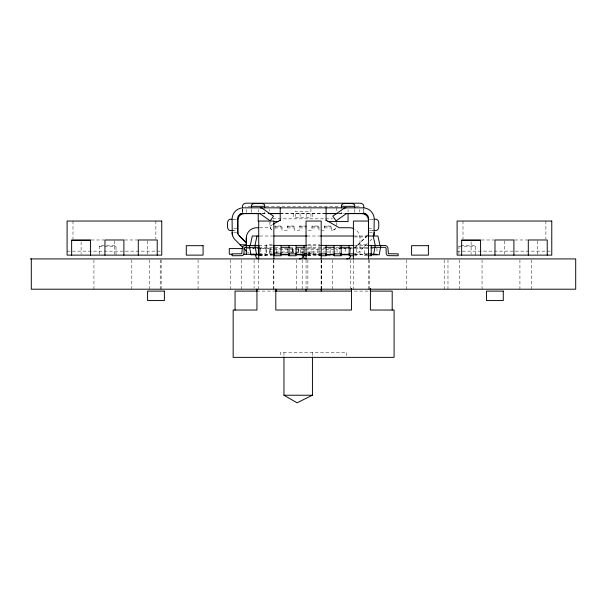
<?xml version="1.0" encoding="UTF-8"?>
<svg xmlns="http://www.w3.org/2000/svg" width="606" height="606" viewBox="0 0 606 606"><rect width="100%" height="100%" fill="white"/><g stroke="black" fill="none" stroke-linecap="round" stroke-linejoin="round"><path stroke-width="0.45" stroke-dasharray="3.03 2.27" d="M242.498 211.903L242.498 209.464M269.981 222.622L270.011 222.129A3.787 3.787 0 0 0 269.981 222.622C269.768 225.235 269.519 229.227 272.783 230.075A3.787 3.787 0 0 1 269.981 226.409M302.636 253.884L302.955 253.285M367.342 235.545L354.98 247.786M367.395 243.544L359.722 251.217A10.423 10.423 0 0 1 354.381 254.073M369.887 241.052L371.16 239.779A10.423 10.423 0 0 0 372.811 237.62M272.488 224.621L267.079 227.742L258.595 227.742M332.52 230.204L334.414 229.697L336.178 227.394A3.787 3.787 0 0 1 332.52 230.204L331.285 230.204L331.285 226.03L324.271 226.03L324.271 230.204L318.968 230.204L318.968 226.03L311.954 226.03L311.954 230.204L306.651 230.204M273.768 218.834L273.276 218.864A3.787 3.787 0 0 1 273.768 218.834L332.52 218.834M250.99 206.744L246.286 206.744A3.787 2.962 0 0 0 245.309 206.843M266.026 206.744L340.261 206.744M356.237 206.744L359.994 206.744M261.89 213.524L267.132 213.524M280.214 213.524L325.134 213.524M339.148 213.524L345.125 213.524M262.383 213.623L267.39 213.623M280.214 213.623L325.134 213.623M338.246 213.623L343.897 213.623M295.372 217.319L310.916 217.319M233.696 219.213L236.401 219.213M369.334 219.213L372.584 219.213M306.651 226.03L299.637 226.03L299.637 230.204L294.327 230.204L294.327 226.03L287.32 226.03L287.32 230.204L282.01 230.204L282.01 226.03L275.003 226.03L275.003 230.204M275.003 226.409L282.01 226.409M287.32 226.409L294.327 226.409M299.637 226.409L306.651 226.409M311.954 226.409L318.968 226.409M324.271 226.409L331.285 226.409M275.003 227.932L282.01 227.932M287.32 227.932L294.327 227.932M299.637 227.932L306.651 227.932M311.954 227.932L318.968 227.932M324.271 227.932L331.285 227.932M233.696 228.689L237.757 228.689M368.524 228.689L373.394 228.689M232.257 230.583L236.401 230.583M369.334 230.583L373.394 230.583M233.696 232.409L237.757 232.409M369.334 232.409L372.584 232.409M259.838 236.014L273.064 236.014M307.075 236.014L320.104 236.014M354.305 236.014L367.531 236.014M354.404 236.954L367.236 236.954M91.226 239.984L104.081 239.984M124.624 239.984L138.751 239.984M481.331 239.984L494.269 239.984M514.638 239.984L528.765 239.984M272.276 244.794L266.663 244.794L266.663 254.27M307.818 244.794L319.983 244.794M358.101 244.794L366.145 244.794M258.959 245.407L272.821 245.407M307.575 245.407L320.854 245.407M354.442 245.407L367.736 245.407M99.202 246.725L115.996 246.725M458.924 246.725L475.718 246.725M258.959 247.286L279.396 247.286M289.729 247.286L294.433 247.286M307.575 247.286L326.142 247.286M335.777 247.286L340.474 247.286M349.17 247.286L371.251 247.286M256.664 248.49L259.353 248.49M260.254 248.49L269.223 248.49L269.223 254.27M341.549 248.49L337.065 248.49L337.065 253.8M342.443 248.49L352.306 248.49M247.263 248.589L302.955 248.589L302.955 253.641M307.106 248.589L373.205 248.589M376.485 248.589L376.993 248.589L376.993 252.649M269.223 249.725L304.72 249.725M305.515 249.725L320.354 249.725M321.044 249.725L324.816 249.725M325.755 249.725L337.065 249.725M67.092 251.149L160.81 251.149M457.106 251.149L550.824 251.149M269.223 251.998L274.404 251.998M276.139 251.998L280.873 251.998M281.714 251.998L287.615 251.998M290.032 251.998L304.72 251.998M307.197 251.998L322.044 251.998M322.884 251.998L325.407 251.998M326.99 251.998L337.065 251.998M274.715 252.376L303.197 252.376M307.893 252.376L309.772 252.376L309.772 254.27M269.223 253.8L272.988 253.8M307.856 253.8L320.104 253.8M258.974 253.861L266.004 253.861M307.575 253.861L311.113 253.861M319.097 253.861L320.854 253.861M354.442 253.861L356.214 253.861M364.198 253.861L367.736 253.861M259.542 254.27L272.753 254.27M307.106 254.27L320.824 254.27M354.298 254.27L367.531 254.27M259.429 254.808L272.639 254.808M307.553 254.808L320.763 254.808M354.737 254.808L367.001 254.808M259.557 255.368L272.511 255.368M307.856 255.368L320.816 255.368M258.974 255.747L266.004 255.747L265.989 245.407M307.575 255.747L311.113 255.747L311.09 245.407M320.854 255.747L319.097 255.747L319.097 245.407M354.442 255.747L356.214 255.747L356.199 245.407M364.198 255.747L367.736 255.747M256.823 291.1L275.018 291.1M545.885 221.046L545.885 239.037M537.757 240.93L537.757 254.179M531.288 259.86L531.288 289.206M519.925 259.86L519.925 289.206M504.442 240.93L504.442 254.179M482.058 259.86L482.058 289.206M475.718 255.126L475.718 245.68L458.924 245.68L458.924 255.126M471.12 241.877L471.12 254.179M462.999 221.046L462.999 239.037M459.34 259.86L459.34 289.206M447.978 259.86L447.978 289.206M444.198 259.86L444.198 289.206M406.331 259.86L406.331 289.206M369.508 259.86L369.508 289.206M368.516 259.86L368.516 291.1L353.374 291.1L353.396 259.86M364.198 245.407L364.214 255.747M363.789 209.312L363.789 212.07M359.994 254.27L359.994 238.166A10.423 10.423 0 0 0 354.783 229.136M359.525 209.464L359.525 211.903M354.783 209.259L354.783 212.198M350.518 248.589L350.518 252.649M350.268 259.86L350.268 289.206M348.056 209.464L348.056 211.903M346.753 355.722L346.753 352.442L280.495 352.442L280.495 355.722M345.685 248.589L345.685 252.649M341.519 211.903L341.519 213.524M339.625 246.309L339.625 253.096M336.784 207.843L336.784 211.093M336.307 222.622L336.307 225.652M332.489 259.86L332.489 289.206M330.149 249.725L330.149 253.437M321.415 259.86L321.415 289.206M321.195 259.86L321.195 288.259M321.135 259.86L321.135 289.206M317.832 249.725L317.832 254.838L313.09 254.838L313.09 249.725M312.81 213.623L312.81 218.834M312.431 352.442L312.431 356.161M310.916 208.949L310.916 211.63L295.372 211.63L295.372 208.949M310.916 213.524L310.916 218.834M307.878 259.86L307.878 289.206M306.174 213.524L306.174 217.319M306.053 259.86L306.053 288.259M302.182 259.86L302.182 289.206M300.773 249.725L300.773 254.126M300.106 213.524L300.106 217.319M298.796 248.589L298.796 252.376M298.584 248.589L298.584 252.376M296.516 259.86L296.516 289.206M295.372 213.524L295.372 218.834M293.478 213.623L293.478 218.834M293.19 249.725L293.19 253.437M292.539 248.589L292.539 252.376M292.327 248.589L292.327 252.376M287.789 248.589L287.789 252.376M283.956 352.442L283.956 356.161M276.139 249.725L276.139 254.126M273.859 259.86L273.859 291.1M273.329 259.86L273.329 289.206M270.738 248.589L270.738 254.27M269.503 209.464L269.503 211.093M264.769 211.903L264.769 213.524M260.595 248.589L260.595 254.27M258.724 259.86L258.724 291.1M258.224 209.464L258.224 211.903M254.088 259.86L254.088 288.259M251.498 209.259L251.498 212.198M246.763 209.464L246.763 213.524M242.498 209.312L242.498 212.07M241.612 259.86L241.612 289.206M230.257 259.86L230.257 289.206M198.071 259.86L198.071 289.206M161.151 259.86L161.151 289.206M160.204 259.86L160.204 289.206M155.871 221.046L155.871 239.037M149.788 259.86L149.788 289.206M147.743 240.93L147.743 254.179M131.805 259.86L131.805 289.206M115.996 255.126L115.996 245.68L99.202 245.68L99.202 255.126M114.428 240.93L114.428 254.179M93.938 259.86L93.938 289.206M81.106 241.877L81.106 254.179M72.985 221.046L72.985 239.037M367.448 235.257A4.734 4.734 0 0 1 367.039 235.719L355.661 247.104A4.734 4.734 0 0 1 354.404 248.005M253.664 248.483A4.734 4.734 0 0 1 253.353 248.452M248.725 252.876A10.423 10.423 0 0 1 247.589 252.119M363.661 208.941A3.787 2.962 0 0 1 363.789 209.706M372.213 219.213A3.787 2.916 -90 0 1 372.963 219.342M355.699 247.195A4.734 4.734 0 0 1 354.442 248.096M233.318 219.342A3.787 2.916 -90 0 1 234.075 219.213M242.498 209.706A3.787 2.962 0 0 1 242.627 208.941M350.518 252.407A3.787 2.962 0 0 1 350.389 253.172M373.667 230.075A3.787 2.916 -90 0 1 372.213 230.583M253.626 248.574A4.734 4.734 0 0 1 252.71 248.422M234.075 230.583A3.787 2.916 -90 0 1 233.318 230.454"/><path stroke-width="0.91" d="M238.014 233.931L237.923 233.636A4.81 4.772 0 0 1 237.802 233.03L237.757 219.213A4.818 4.818 0 0 1 242.498 213.524L242.498 213.357M258.595 227.742L256.709 227.742A10.423 10.423 0 0 0 246.286 238.166L246.286 242.9L239.15 235.764A4.734 4.734 0 0 1 237.757 232.409M368.516 258.913L368.524 219.213A4.818 4.818 0 0 0 363.789 213.524L363.789 212.767M374.008 234.446L374.213 219.213A11.416 11.416 0 0 0 363.789 207.843L363.789 206.161A3.787 2.962 0 0 0 359.994 203.199L246.286 203.199A3.787 2.962 0 0 0 242.498 206.161L242.498 207.843A11.416 11.416 0 0 0 232.075 219.213L232.272 234.446M250.263 245.407L252.308 236.014L258.898 236.014M257.005 236.014L254.967 245.407L256.603 254.808M373.607 254.808L375.243 245.407L373.198 236.014M373.857 235.105L373.66 235.757A10.423 10.423 0 0 0 374.213 232.409M273.261 224.175L280.214 220.16M239.84 214.327L242.498 213.524L260.345 213.524M312.431 357.093L312.431 395.233L297.061 402.801L283.956 395.233L283.956 357.093M251.498 206.328L264.769 206.328M341.519 206.328L354.783 206.328M242.498 207.843L363.789 207.843M268.306 213.524L280.214 213.524M325.536 213.524L337.981 213.524M345.943 213.524L363.789 213.524L366.441 214.327M260.974 213.623L244.491 213.623A6.636 6.636 0 0 0 237.855 220.251L237.855 232.371M268.973 213.623L280.283 213.623M325.998 213.623L337.065 213.623M345.306 213.623L361.797 213.623A6.636 6.636 0 0 1 368.433 220.251L368.433 232.371M232.075 219.213L230.447 219.213A3.787 2.916 -90 0 0 227.53 223L227.53 226.788A3.787 2.916 -90 0 0 230.447 230.583L232.075 230.583M237.332 219.213L237.779 219.213M374.213 219.213L375.841 219.213A3.787 2.916 -90 0 1 378.758 223L378.758 226.788A3.787 2.916 -90 0 1 375.841 230.583L374.213 230.583M368.516 221.046L353.396 221.046L353.396 258.913M273.798 221.576L278.381 221.576M327.907 221.576L348.056 221.576L348.056 213.623M274.01 236.014L306.75 236.014M320.43 236.014L353.359 236.014M368.433 236.014L377.902 236.014L379.939 245.407M71.637 240.385L90.567 240.385M461.651 240.385L480.581 240.385M240.143 244.794L246.286 244.794M258.724 245.407L244.688 245.513A3.394 3.394 0 0 0 242.294 247.915L241.809 253.755L232.037 253.861L232.037 255.747L242.12 255.664A2.636 2.636 0 0 0 243.983 253.793L244.127 248.399A1.492 1.492 0 0 1 245.18 247.346L258.724 247.286M273.76 245.407L306.697 245.407M320.741 245.407L353.631 245.407M367.713 245.407L385.514 245.513A3.394 3.394 0 0 1 387.916 247.915L388.401 253.755L398.172 253.861L398.172 255.747L388.09 255.664A2.636 2.636 0 0 1 386.227 253.793L386.083 248.399A1.492 1.492 0 0 0 385.022 247.346L371.486 247.286M281.275 247.286L289.729 247.286M296.311 247.286L304.765 247.286M325.437 247.286L333.898 247.286M340.474 247.286L348.927 247.286M242.536 248.589L229.288 248.589L229.288 254.27L232.098 254.27M273.995 253.861L281.025 253.861M289.024 253.861L296.061 253.861M304.06 253.861L306.697 253.861M320.854 253.861L326.126 253.861M341.163 253.861L334.133 253.861L334.148 255.747L341.178 255.747L341.163 245.407M349.17 253.861L353.563 253.861M367.713 253.861L371.236 253.861M243.476 254.27L259.33 254.27M280.858 254.27L289.145 254.27M295.592 254.27L301.318 254.27M329.755 254.27L334.626 254.27M340.663 254.27L349.813 254.27M371.311 254.27L376.993 254.27M259.429 254.808L250.96 254.808L249.324 245.407M281.131 254.808L289.623 254.808M296.228 254.808L304.727 254.808L300.773 254.838L300.773 254.164M333.974 254.808L325.483 254.808L330.149 254.838L330.149 254.164M340.58 254.808L349.071 254.808M370.774 254.808L379.242 254.808L380.879 245.407M289.024 255.747L296.076 255.747L296.061 245.407M306.712 255.747L304.06 255.747L304.06 245.407M320.854 255.747L326.142 255.747L326.126 245.407M353.578 255.747L349.17 255.747L349.17 245.407M367.713 255.747L371.251 255.747L371.236 245.407M30.3 258.913L575.7 258.913L575.7 289.206L31.3 289.206L31.3 258.913M256.952 291.1L235.052 291.1L235.052 310.03M275.806 291.1L351.488 291.1M283.956 395.233L312.431 395.233M326.073 220.16L339.201 227.742L349.571 227.742A10.423 10.423 0 0 1 353.563 228.53M239.241 235.719L246.195 242.68M242.983 247.634L235.128 239.779A10.423 10.423 0 0 1 232.075 232.409M244.021 248.68L246.566 251.217M232.431 235.105L232.628 235.757M547.226 255.126L547.226 239.984L528.296 239.984L528.296 255.126M513.903 255.126L513.903 239.984L494.973 239.984L494.973 255.126M480.581 255.126L480.581 239.984L461.651 239.984L461.651 255.126M392.196 310.03L392.196 291.1L370.342 291.1L370.342 289.206M370.41 288.448L370.41 310.03L394.089 310.03L394.089 357.366L233.159 357.366L233.159 310.03L256.952 310.03L256.952 289.206M363.789 212.926L363.789 213.524M354.783 207.843L354.783 205.373A3.787 1.894 0 0 0 350.995 203.48L345.306 203.48A3.787 1.894 0 0 0 341.519 205.373L341.519 207.843M354.783 212.994L354.783 213.524M351.488 288.448L351.488 310.03L275.806 310.03L275.806 289.206M334.133 245.407L334.133 255.747M326.073 207.843L326.073 220.698M321.195 258.913L321.195 221.046L306.053 221.046L306.053 258.913M321.195 289.206L321.195 291.1M306.053 289.206L306.053 291.1M303.333 255.126L303.651 257.436A3.787 2.962 0 0 0 305.954 258.815M302.955 255.126L302.636 257.436A3.787 2.962 0 0 1 299.349 258.913M289.024 245.407L289.047 255.747M288.456 254.164L288.456 254.831M281.025 245.407L281.04 255.747L273.995 255.747L273.995 245.407M280.214 207.843L280.214 220.698M275.927 289.206L275.927 291.1M273.859 258.913L273.859 221.046L258.724 221.046L258.724 258.913M264.769 207.843L264.769 205.373A3.787 1.894 0 0 0 260.974 203.48L255.293 203.48A3.787 1.894 0 0 0 251.498 205.373L251.498 207.843M258.959 245.407L258.974 255.747M258.224 213.623L258.224 221.576M256.823 289.206L256.823 291.1M255.762 254.27L255.762 255.952A3.787 2.962 0 0 0 258.573 258.815M251.498 212.994L251.498 213.524M246.286 238.166L246.286 254.27M242.498 212.767L242.498 213.524M157.212 255.126L157.212 239.984L138.282 239.984L138.282 255.126M123.889 255.126L123.889 239.984L104.959 239.984L104.959 255.126M90.567 255.126L90.567 239.984L71.637 239.984L71.637 255.126M368.524 232.409A4.734 4.734 0 0 1 368.16 234.219M259.179 213.524A1.894 1.894 0 0 1 260.262 213.865L270.215 220.834L273.473 216.175L262.542 208.525A3.787 3.787 0 0 0 260.368 207.843M253.937 254.27A10.423 10.423 0 0 1 253.255 254.247M345.912 207.843A3.787 3.787 0 0 0 343.738 208.525L332.808 216.175L336.072 220.834L346.026 213.865A1.894 1.894 0 0 1 347.109 213.524M350.518 255.952A3.787 2.962 0 0 1 346.73 258.913M161.757 221.046L67.092 221.046L67.092 255.126L161.757 255.126L161.757 221.046M551.771 221.046L457.106 221.046L457.106 255.126L551.771 255.126L551.771 221.046M203.086 245.68L186.292 245.68L186.292 255.126L203.086 255.126L203.086 245.68M428.389 245.68L411.588 245.68L411.588 255.126L428.389 255.126L428.389 245.68M164.377 291.115L147.576 291.115L147.576 300.568L164.377 300.568L164.377 291.115M503.275 291.115L486.474 291.115L486.474 300.568L503.275 300.568L503.275 291.115"/></g></svg>
